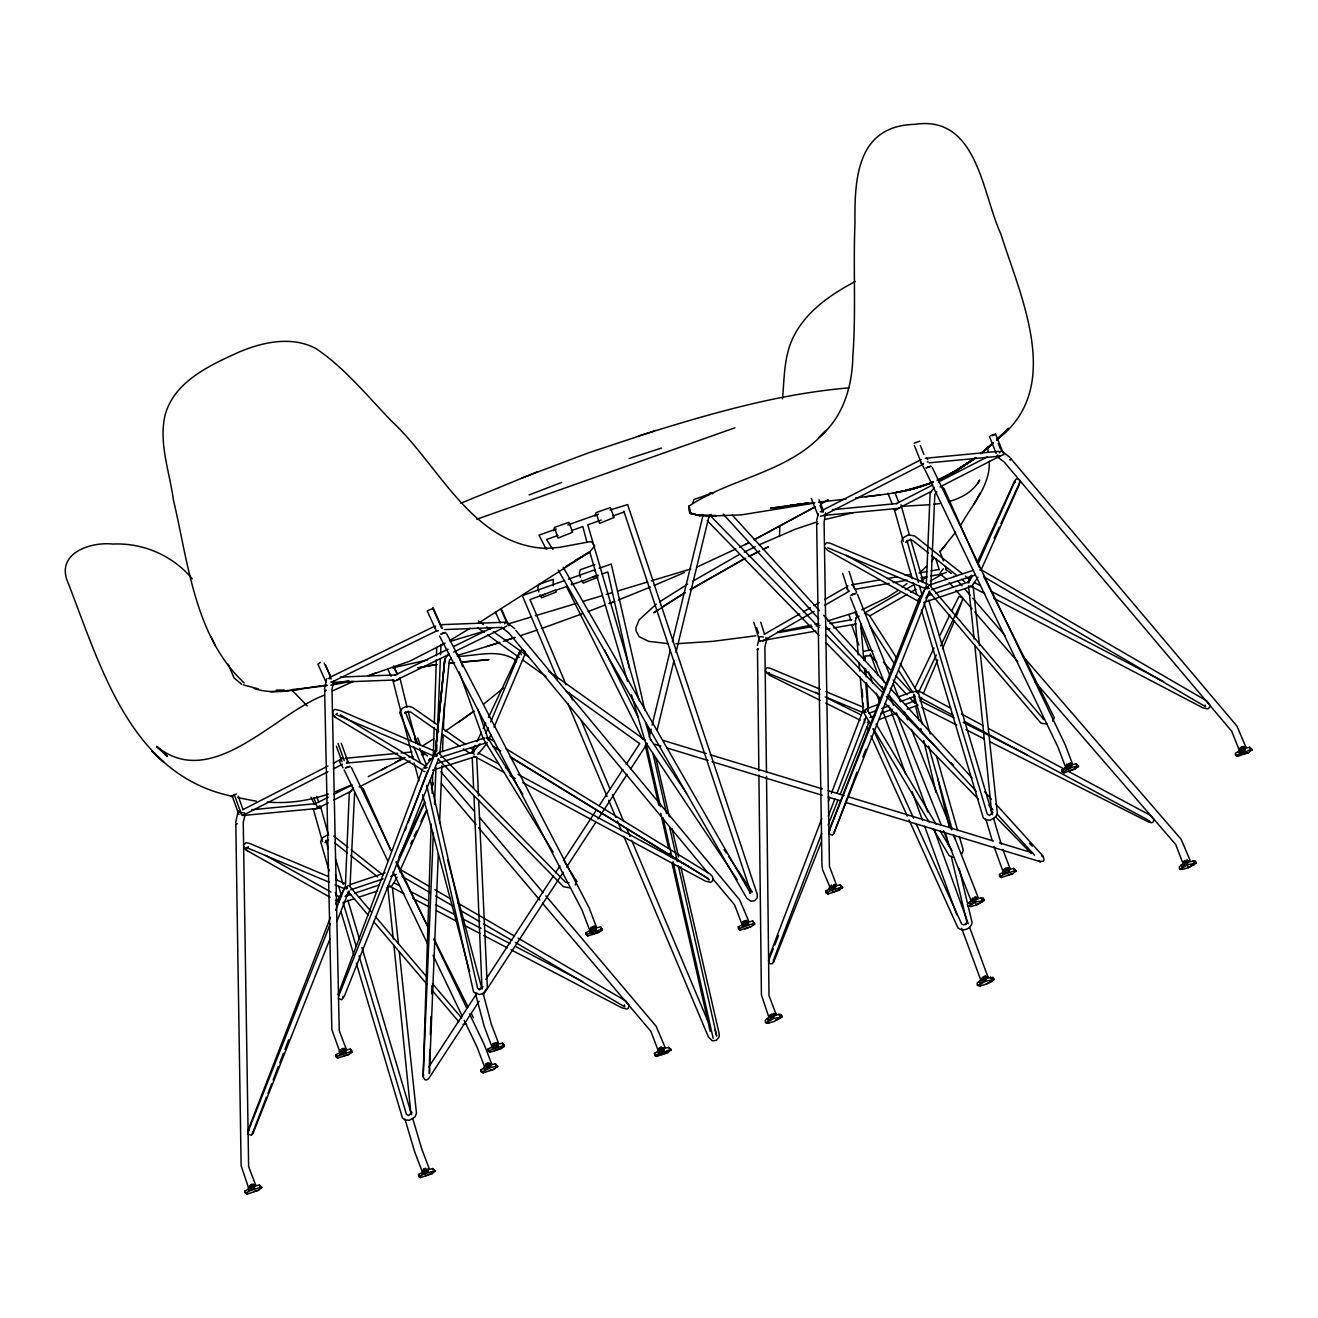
<?xml version="1.0" encoding="UTF-8"?>
<svg xmlns="http://www.w3.org/2000/svg" width="1318" height="1318" viewBox="0 0 1318 1318"><rect width="100%" height="100%" fill="white"/><g stroke="black" fill="none" stroke-linecap="round" stroke-linejoin="round"><path stroke-width="1.5" d="M980.048 570.414L980.065 569.277M261.574 1188.078L259.399 1184.981L254.028 1186.315L244.983 1190.961L245.23 1192.889L247.339 1194.026L258.625 1190.187L261.771 1187.337L259.399 1184.981M400.128 872.154L400.178 869.995M435.121 1171.603L432.749 1168.539L427.559 1169.84L418.514 1174.486L418.762 1176.414L420.689 1177.567L432.156 1173.728L435.319 1170.862L432.749 1168.539M497.512 1066.921L495.337 1063.84L489.966 1065.158L480.905 1069.804L481.169 1071.748L483.278 1072.868L494.316 1069.162L497.71 1066.18L495.337 1063.84M671.06 1050.446L668.687 1047.382L663.498 1048.683L654.453 1053.329L654.7 1055.273L656.628 1056.426L667.847 1052.687L671.257 1049.705L668.687 1047.382M842.433 887.986L840.241 884.889L834.871 886.223L825.826 890.869L826.073 892.797L828.198 893.933L839.467 890.095L842.63 887.245L840.241 884.889M1015.964 871.511L1013.591 868.447L1008.402 869.748L999.357 874.394L999.621 876.322L1001.548 877.475L1012.998 873.636L1016.162 870.77L1013.591 868.447M1078.371 766.829L1076.18 763.748L1070.809 765.066L1061.764 769.712L1062.011 771.656L1064.137 772.776L1075.159 769.069L1078.569 766.087L1076.18 763.748M1251.902 750.354L1249.53 747.29L1244.34 748.591L1235.295 753.237L1235.559 755.181L1237.487 756.334L1248.69 752.594L1252.1 749.612L1249.53 747.29M431.151 823.964L423.144 1076.592L424.693 1079.59L426.291 1080.068L428.63 1078.668L479.093 1001.285M432.123 793.172L432.765 772.645M433.276 756.219L434.182 727.487M434.314 723.384L436.324 659.741M436.456 655.639L436.719 647.435M429.52 1068.338L429.355 1073.725L438.317 854.064M429.355 1065.735L429.882 1049.309M430.343 1034.927L430.937 1016.458M431.661 993.871L431.925 985.65M779.465 536.541L779.828 526.903M433.342 833.108L423.144 1076.592L423.737 1074.763M434.495 804.408L435.994 767.504M436.653 751.095L436.901 744.95M437.23 736.746L440.393 658.819M440.558 654.716L440.97 644.469M439.586 823.256L441.925 765.774M442.502 751.408L443.178 734.983M443.425 728.821L444.43 704.191M350.044 885.828L354.608 793.139M352.12 1052.291L350.456 1049.013L345.382 1050.133L335.793 1054.812L336.057 1056.739L337.622 1058.09L348.726 1054.515L352.12 1052.291L350.456 1049.013M504.432 1046.443L502.603 1043.164L497.693 1044.284L488.105 1048.963L488.368 1050.891L489.769 1052.258L501.038 1048.667L504.432 1046.443L502.603 1043.164M602.293 930.162L600.613 926.884L595.538 928.004L585.95 932.683L586.213 934.61L587.779 935.961L598.636 932.518L602.293 930.162L600.613 926.884M754.604 924.313L752.776 921.035L747.85 922.155L738.261 926.834L738.525 928.762L739.942 930.129L750.931 926.669L754.604 924.313L752.776 921.035M930.887 585.736L934.824 494.448L936.818 491.795M782.497 398.843C784.457 378.002 783.848 355.909 793.518 336.749C806.204 311.246 830.867 294.359 855.382 281.426M324.508 689.166L326.65 678.786M235.675 822.58L237.899 812.086L244.621 812.992M342.878 997.792L342.993 996.392M571.337 584.714L571.419 583.841M437.23 753.978L436.489 755.675L435.154 754.983L444.693 659.461L448.845 653.629M435.154 754.983L444.891 659.082L435.302 752.281M439.8 753.484L449.389 660.285L451.431 658.011M821.312 842.037L773.963 961.432L772.249 963.722L770.305 963.853L768.872 962.601L769.284 956.39L821.839 818.462M940.657 645.869L962.601 599.657L956.11 616.956M624.435 1004.794L624.716 1006.82L515.354 942.403M330.488 917.361L248.13 1130.053L248.113 1134.073L251.458 1135.292L253.089 1131.75M828.709 831.427L919.19 598.998M846.848 588.981L847.293 586.642M346.14 889.04L347.672 885.927M926.999 588.948L928.515 585.835M326.172 840.456L325.332 842.597L326.172 840.456L328.182 849.237M907.015 540.364L906.174 542.505L907.015 540.364L918.481 582.408M333.948 680.813L331.971 689.133L339.237 1030.66L346.255 1049.144L344.822 1050.133M649.214 737.042L651.141 729.101M652.097 725.131L670.417 649.675M672.345 641.734L703.202 514.663M657.155 730.024L674.058 660.384M675.986 652.426L709.315 515.124M245.313 813.964L243.253 822.383L248.624 1166.545L255.643 1185.03L254.407 1185.969M757.405 645.425L759.514 636.808M816.682 520.412L818.346 513.674M436.044 756.532L437.642 753.418M782.002 1016.952L781.096 1014.563L778.823 1014.3L772.974 1015.997L767.455 1018.468L765.231 1020.461L765.478 1022.406L768.625 1023.081L774.259 1021.417L782.002 1016.952L773.88 1018.386L766.137 1022.85M984.233 900.507L983.327 898.118L981.037 897.838L975.205 899.535L969.455 902.138L967.445 904L967.692 905.96L970.839 906.619L976.473 904.972L984.233 900.507L976.111 901.924L968.351 906.389M993.871 979.686L992.965 977.297L984.843 978.73L979.323 981.218L977.099 983.195L977.346 985.139L980.279 985.848L986.128 984.151L993.871 979.686L985.749 981.119L978.005 985.584M1196.101 863.241L1195.195 860.852L1187.057 862.285L1181.323 864.888L1179.313 866.75L1179.561 868.694L1182.493 869.402L1188.342 867.705L1196.101 863.241L1187.963 864.674L1180.22 869.139M692.971 502.817L693.878 499.538L709.018 494.201M553.494 530.824L554.45 527.414L568.865 522.307L572.655 532.192L558.025 538.106L555.191 529.424M594.995 516.112L595.95 512.702L610.366 507.595L614.155 517.48L599.525 523.394L596.692 514.728M708.244 495.519L710.336 492.602L712.824 493.756M540.858 595.785L555.504 589.986L556.262 591.996L541.599 597.812L539.952 594.863M582.358 581.09L597.005 575.291L597.762 577.284L583.1 583.116L581.452 580.167M432.403 785.034L433.128 782.793M488.385 739.711L488.335 737.833L493.575 741.062M918.481 600.3L919.008 598.8M866.14 712.297L864.311 712L864.905 710.287M338.1 994.612L422.666 769.037M405.153 830.587L406.587 826.732M408.036 822.877L427.559 770.832M828.396 801.229L829.862 797.39M831.312 793.568L862.697 711.193L864.723 712.395M821.724 833.421L774.276 957.939L773.617 962.107L773.32 959.834M828.281 816.188L834.854 798.939M837.045 793.205L866.239 716.58M341.263 743.237L348.018 761.886L347.128 762.776M335.678 903.95L337.161 900.128L340.258 899.321M253.83 1129.823L266.434 1097.251M267.916 1093.429L271.64 1083.841M273.123 1080.019L278.312 1066.591M279.795 1062.769L283.502 1053.181M284.985 1049.359L288.691 1039.77M856.931 772.249L833.717 833.635L832.301 835.2L828.956 833.981M862.862 756.927L865.844 749.267M575.768 879.93L576.691 881.528L575.208 885.004M330.39 923.638L247.916 1132.03L249.102 1130.58M335.678 910.293L344.739 887.426L347.128 888.546M330.06 938.68L252.875 1133.727L252.677 1131.684M336.848 921.529L348.924 891.034M929.783 590.942L833.717 833.635M438.663 758.641L344.492 995.864L341.708 999.769L338.413 998.484M769.514 958.285L773.287 948.779M774.803 944.99L778.576 935.483M828.099 824.936L837.918 800.24M840.176 794.54L868.859 722.346M347.293 886.47L346.585 888.184L345.332 887.475L349.254 793.436L353.422 787.489M934.281 487.396L930.096 493.344L926.192 587.383L927.427 588.092L928.136 586.378M434.594 628.488L435.632 626.001M488.401 740.485L490.807 734.801M494.019 727.239L524.564 655.326L524.828 651.932L522.949 650.104L521.203 650.038L519.276 652.179L488.434 717.486M485.897 733.137L488.27 727.569M490.642 722.017L520.05 652.015L521.335 654.848M920.079 701.077L921.677 697.337M923.275 693.597L937.691 659.956M942.485 648.736L954.512 620.696M1052.785 721.243L1054.301 717.7L983.64 576.345M917.509 692.807L918.053 690.648L950.657 708.145M400.359 869.847L426.95 810.372M981.202 569.755L1019.44 484.266L1019.704 480.114L1018.106 478.928L1016.376 478.879L1014.629 481.004L977.281 562.325M397.08 864.427L424.693 803.008M431.381 788.115L433.045 784.391M977.94 564.335L1015.008 480.971L1015.14 482.503M410.722 843.866L412.435 840.176M414.132 836.485L416.702 830.966M420.969 821.74L426.076 810.685M994.134 538.238L999.258 527.184M1000.955 523.493L1019.901 482.157M398.992 856.898L424.693 801.608M971.284 575.225L967.857 582.605L968.878 582.918M961.728 853.932L963.293 850.308L959.356 836.502M475.188 745.362L471.646 752.792L474.315 754.176M476.951 741.639L481.367 732.363M483.146 728.64L485.782 723.071M918.102 693.35L936.324 655.013M914.857 688.144L934.034 647.929M940.146 635.128L949.734 615.012M951.481 611.354L958.977 596.494L962.338 597.614L962.651 600.069M977.874 483.525L979.636 480.065C973.392 491.68 960.954 498.352 948.598 501.614M960.921 524.894C971.893 504.86 990.757 485.386 989.192 461.086M974.2 503.723L980.131 493.014M856.832 617.071L855.283 620.712L858.282 654.914M711.275 514.465L709.348 516.804M244.11 844.64L245.84 842.729L249.151 843.24L328.413 876.536M337.639 899.963L344.723 888.101M345.942 896.471L348.957 891.413M397.097 877.244L392.039 885.729L387.014 887.739M824.953 544.548L826.699 542.637L829.994 543.148L928.136 584.385M918.498 599.871L925.565 588.009M925.78 598.075L928.795 593.001M968.648 582.325L972.684 575.571M977.94 577.152L971.679 586.362L923.951 602.408M1205.097 705.031L1205.558 706.728L984.711 577.333M867.541 722.577L868.595 720.864M428.663 1067.201L476.918 993.195M485.897 979.422L553.247 876.157M555.488 872.73L559.985 865.844M563.346 860.67L595.901 810.768M599.278 805.595L622.837 769.465M626.215 764.292L639.675 743.649L566.097 690.994M483.591 994.415L563.214 872.318M566.575 867.145L595.736 822.448M597.993 819.005L627.154 774.292M630.515 769.135L647.336 743.336M997.759 455.007L996.737 456.539L1004.019 461.827L1231.72 731.243L1239.2 750.09M940.063 573.017L943.342 568.733M326.172 682.493L317.935 664.223L320.422 662.361M332.927 681.867L331.082 681.801M433.144 608.405L427.213 610.86L436.291 630.96L438.268 630.63M393.505 681.604L399.634 679.067M442.205 628.521L433.325 608.158M955.682 532.208L939.965 551.682M504.514 623.826L505.98 621.898M865.218 709.743L863.9 712.873L870.21 723.45M923.341 464.134L921.859 464.348L923.49 463.343M995.584 434.166L1003.921 454.726M999.374 452.898L1001.219 450.657L1010.016 457.461M997.66 457.148L1003.064 454.759M829.945 830.488L828.775 831.938L925.582 587.334L927.971 588.454M473.08 752.94L474.249 751.524M424.248 767.455L434.396 755.395M472.585 752.479L479.95 743.714M477.742 754.456L486.622 743.912M339.434 995.024L338.759 995.848L434.528 754.934L437.082 756.021M708.194 878.381L709.018 879.963L707.008 877.969M940.409 551.138L945.813 544.993M931.958 560.776L934.215 558.206M926.916 565.933L920.063 572.539M757.471 649.477L758.278 648.67L757.356 649.181L758.394 649.642L757.471 649.477L758.871 770.816M775.215 1014.876L776.022 1014.069L769.004 995.584L766.516 776.335M972.47 901.166L972.602 898.085L973.079 900.556L977.626 899.255L976.061 897.064L974.084 897.41M982.931 979.62L982.47 977.165L982.108 980.279L987.264 978.368L985.716 976.259L986.655 978.961M244.555 815.364L241.721 815.101L234.274 794.589L236.548 794.046M997.347 439.092L1008.385 428.301L996.705 439.981M997.495 439.207C1064.483 388.135 1020.742 297.324 1000.774 233.764C982.174 193.828 977.659 114.715 914.626 124.337C856.42 125.951 854.525 179.396 854.954 223.731C853.141 267.719 856.14 311.806 852.861 355.761C852.334 386.158 843.306 417.328 819.038 437.378L826.056 430.311C790.833 472.19 732.528 477.231 689.215 505.914L689.742 512.966L691.637 513.707L699.973 515.585L716.86 515.668L697.947 515.272L689.742 512.966L689.215 505.914L689.742 512.966L699.973 515.585L697.947 515.272L714.867 515.882L741.293 514.893L814.359 503.064M992.652 443.507L981.416 453.343L992.092 443.82M996.836 439.553L1002.405 434.281M992.273 443.869L981.696 452.964M996.589 440.179L1008.039 429.24L997.331 439.339M977.231 898.546L978.236 897.624L953.853 835.628M961.679 928.317L980.592 979.521L987.89 976.819L969.686 927.543M997.545 439.108L1001.812 435.269M992.553 443.82L980.691 453.639M981.416 453.343L993.146 442.897L987.577 448.038L988.203 451.53M993.195 443.079L981.844 452.799M503.394 688.128L483.508 704.191M943.523 830.735L970.938 900.326L978.236 897.624M986.869 977.659L987.89 976.819M325.711 841.625L328.561 840.126M906.553 541.533L909.42 540.034L912.55 540.364L928.366 552.901M758.904 774.935L761.425 994.991L768.724 1016.788L776.022 1014.069M938.235 479.703L956.028 470.757L974.101 458.928L957.379 470.213L939.602 479.521L957.379 470.213L975.88 457.527M902.122 587.251L906.965 583.528M972.898 459.834L956.028 470.757L975.732 457.675M235.922 824.508L237.158 823.585L235.807 824.211L241.128 1165.705L248.427 1187.452L251.491 1187.156M816.781 524.416L818.017 523.493L816.666 524.119L821.971 865.613L822.597 869.765L830.159 887.574M1011.12 459.109L1009.885 460.031L1011.005 458.796L1236.959 726.119L1245.955 747.306L1244.307 748.377M490.593 1065.208L485.848 1067.185L485.601 1064.532C488.335 1059.754 493.113 1068.667 489.192 1063.066M833.717 884.773L836.09 886.404L834.343 884.312M835.25 885.877L836.485 884.938L829.467 866.453L824.096 522.29L825.48 512.9M658.357 1050.182L659.132 1048.881L665.112 1047.398L656.1 1026.211L545.85 895.845M1008.517 870.654L1009.44 869.962L1007.875 867.837M1238.739 749.728L1245.955 747.306M1244.208 749.629L1245.148 748.921L1243.813 746.68M974.941 458.104L947.906 475.419L936.999 480.23M458.334 722.445L474.134 711.061L445.27 731.226M248.575 846.683L246.927 847.869L248.015 847.886L246.466 847.507L329.533 882.385M490.098 1064.928L491.581 1063.873L484.332 1044.795L469.587 1014.053M481.811 1072.193L490.873 1067.547L496.243 1066.213M404.972 1119.097L414.709 1151.899L421.958 1170.977L429.174 1168.555L421.925 1149.477L412.765 1118.652M655.359 1055.718L669.593 1049.771M1070.941 764.835L1072.424 763.781L1065.175 744.703L932.221 467.412M1062.67 772.101L1071.715 767.455L1077.086 766.12M994.003 846.568L1002.817 870.885L1010.016 868.463L1008.6 869.419M1236.202 755.626L1250.436 749.678M337.408 713.335L335.81 714.455L434.413 756.268M245.889 1193.35L249.086 1191.093L260.305 1187.37M419.421 1176.875L422.617 1174.618L433.655 1170.911M826.732 893.258L829.945 891.001L841.148 887.278M1000.263 876.783L1003.476 874.526L1014.498 870.819M234.274 794.589L231.161 796.5L232.792 796.649M319.879 808.511L320.636 807.44L315.299 808.923M824.59 515.239L820.422 516.261M656.315 604.072L639.214 619.74L635.886 627.714L636.083 630.877L639.065 636.627L648.67 641.339L668.012 643.612M659.643 601.782L687.617 584.22M658.522 609.526L653.744 612.821L685.063 592.754M661.718 607.334L684.998 592.507M1069.409 763.748L1070.282 763.155L1071.781 765.379M324.772 691.077L326.205 690.088L324.656 690.78L331.839 1029.671L339.813 1051.731M341.955 1051.451L340.868 1052.192L340.39 1049.672M591.205 930.409C592.49 929.421 598.899 927.065 592.886 926.406L593.891 928.679M744.324 923.325L741.639 923.424L748.739 921.167L739.629 899.815L515.783 630.35M343.042 758.097L340.588 759.761L339.731 762.216L343.059 767.867M974.101 458.928L957.379 470.213L939.602 479.521M464.15 1020.181L477.116 1047.217L484.365 1066.295L491.581 1063.873M925.005 469.834L1057.959 747.125L1065.208 766.203L1072.424 763.781M594.715 928.136L596.428 927.015L589.179 907.937L446.621 633.793M586.213 934.61L601.519 929.256M475.419 993.377L484.233 1026.475L491.482 1045.553L498.188 1042.851L496.968 1044.284M738.525 928.762L753.682 923.424M248.427 1187.452L255.643 1185.03M829.269 887.36L836.485 884.938M659.148 1048.057L659.198 1050.726L663.942 1048.749M1004.283 869.303L1004.695 871.939L1004.909 868.529L1006.26 867.985L1007.281 870.16L1009.44 869.962M1245.148 748.921L1240.04 750.634L1239.991 747.965L1240.633 750.782M336.057 1056.739L351.362 1051.385M488.368 1050.891L503.509 1045.553M897.278 590.975L887.294 597.384L861.824 609.872M478.088 623.348L589.426 552.176L594.632 546.146L591.7 541.896L589.574 541.78L559.442 547.365L545.685 548.519L547.349 548.502C472.239 545.866 439.767 465.715 391.38 420.92C367.327 396.043 345.102 368.315 316.287 348.759C292.168 335.695 263.287 341.889 239.299 351.955C209.99 365.251 174.157 381.363 165.063 415.219C158.539 443.26 169.627 471.729 173.301 499.456C188.177 562.045 194.471 636.726 244.159 682.889M422.419 746.021L433.836 738.772M593.314 926.982L594.303 926.356M589.723 929.717L593.743 927.114L596.428 927.015M470.196 628.208L449.57 640.663M940.195 574.005L946.818 579.525M339.171 1051.402L346.255 1049.144M742.858 921.694L742.924 924.346L747.767 922.419L746.334 920.277M394.757 762.743L403.621 757.52M575.159 560.529L589.426 552.176L565.587 566.526M692.79 581.222L738.772 554.829M445.138 643.069L409.832 661.158L368.628 675.64M690.237 589.492L744.752 558.404M764.193 634.37L799.762 613.875M803.321 611.832L810.438 607.73M813.997 605.687L819.335 602.606M824.673 599.542L846.024 587.251M814.03 611.486L764.226 640.169L815.842 631.091M824.706 605.341L849.616 590.991M855.53 618.307L859.089 616.264M864.41 613.183L899.996 592.705M905.334 589.624L914.231 584.5M921.348 580.398L926.686 577.333M869.781 615.901L907.146 594.402M910.705 592.342L916.043 589.278M930.277 581.073L940.953 574.928M690.237 589.821L745.659 558.255M317.605 807.094L319.796 805.858M440.607 645.688L444.199 643.678M914.099 443.243L919.816 441.135M381.479 770.091L386.454 767.34M238.476 811.163L240.057 810.504L239.233 810.817M341.543 758.229L343.125 757.57L342.301 757.883M311.064 797.242L314.294 803.964M745.115 544.647L748.723 542.703L739.513 547.25M483.525 738.69L484.909 737.948M324.376 695.163C275.132 713.318 212.017 791.887 156.71 746.449L167.073 756.12M821.608 510.692L921.496 459.405M242.578 809.845L327.935 766.022M333.388 763.221L340.654 759.497M825.233 514.531L923.308 464.167M242.578 815.562L327.935 771.722M333.388 768.921L342.466 764.259M896.421 503.591L932.749 484.942M938.185 482.141L987.231 456.967M317.391 802.744L328.281 797.159M333.734 794.359L351.89 785.034M368.233 776.631L404.56 757.982M930.92 491.581L898.233 508.369L823.42 515.47M939.998 486.919L998.121 457.066M328.281 802.86L317.374 808.461L243.846 815.43M333.734 800.059L351.89 790.734M359.155 787.011L410.013 760.881M749.184 556.476L759.728 551.155M763.237 549.375L768.509 546.723L763.04 549.425M744.291 552.127L755.346 546.706M759.02 544.894L795.051 529.309L817.539 521.747M748.41 556.608L759.382 551.221M990.428 435.764L995.617 433.935M329.451 677.567L433.638 626.709M331.263 682.345L437.279 630.581M395.103 675.047L448.12 649.164M453.606 646.495L491.976 627.747M396.916 679.808L448.104 654.832M453.59 652.146L502.932 628.06M760.453 641.108L766.236 639.543L762.743 641.24M696.579 567.234L735.806 548.996M969.455 902.138L969.916 903.967L975.864 901.248L975.205 899.535M775.528 1020.214L779.992 1018.188L779.646 1017.282M1181.323 864.888L1181.785 866.717L1187.732 863.982L1187.057 862.285M313.635 804.326L315.875 803.305L315.051 803.618M976.473 904.972L981.992 901.841L981.663 900.952M767.455 1018.468L767.916 1020.297L773.65 1017.694L771.87 1013.871M1188.342 867.705L1192.428 865.234M979.323 981.218L979.785 983.047L985.518 980.444L984.843 978.73M332.91 690.698L353.422 681.439M351.791 784.853L335.48 791.624M992.503 435.681L994.728 434.693M933.375 481.844C912.007 491.4 888.431 494.003 865.432 496.738M933.144 481.943L929.734 483.442L933.029 482.141M428.004 1169.906L424.61 1171.043L424.066 1168.621M460.872 503.212L537.464 471.795M654.14 585.489L684.388 572.556M1064.73 767.587L1065.224 769.399L1071.55 766.746L1070.809 765.066M832.762 891.248L833.091 892.138L837.836 890.144M1244.802 748.657L1243.401 746.515L1242.199 746.845L1240.617 747.504L1241.161 749.926M1238.261 751.128L1238.755 752.924L1245.082 750.271L1244.34 748.591M483.871 1067.679L484.381 1069.491L490.708 1066.839L489.966 1065.158M1008.204 875.004L1012.998 873.636M253.83 1191.571L258.625 1190.187M657.402 1051.22L657.913 1053.016L664.239 1050.364L663.498 1048.683M425.434 1174.865L425.78 1175.755L430.525 1173.778M1068.684 770.091L1069.03 770.981L1073.593 769.086M829.038 888.629L829.533 890.424L835.612 887.904L834.871 886.223M1244.093 753.88L1248.69 752.594M489.703 1070.447L494.316 1069.162M1002.57 872.154L1003.064 873.949L1009.143 871.429L1008.402 869.748M248.179 1188.721L248.69 1190.516L254.769 1187.996L254.028 1186.315M661.718 1054.598L666.282 1052.703M421.711 1172.246L422.221 1174.041L428.301 1171.521L427.559 1169.84M650.449 587.037L618.274 600.036M1070.282 763.155L1071.435 765.115L1067.629 766.384L1067.069 763.979M833.932 886.619L831.922 887.426L831.378 885.004L830.999 888.118M251.87 1184.553L253.089 1186.711C257.587 1187.205 252.562 1182.361 250.535 1185.096L251.079 1187.518L250.156 1188.21L249.679 1185.689L251.293 1185.541M589.36 930.459L589.871 932.254L596.329 929.668L595.538 928.004M343.817 1055.85L348.726 1054.515M743.583 921.2L745.197 920.557L746.037 922.831M741.672 924.61L742.182 926.406L748.64 923.819L747.85 922.155M494.514 1050.644L499.357 1048.716M592.029 933.474L592.375 934.38L598.553 931.925L598.224 931.019M339.451 1052.456L339.978 1054.252L346.156 1051.797L345.382 1050.133M491.762 1046.607L492.289 1048.403L498.468 1045.948L497.693 1044.284M609.311 603.562L614.682 601.453M521.368 478.17L588.438 452.865L653.761 431.2M529.161 494.909L561.649 482.437M506.903 625.885L502.784 628.258L504.086 628.307M588.207 611.536L605.39 604.929M609.213 603.463L613.035 601.996M932.205 482.355L921.101 486.589L902.286 491.4L931.134 483.031L912.353 489.126L893.373 493.08L912.353 489.126L931.134 483.031M341.362 1049.062L342.713 1048.535L343.982 1050.677L345.448 1050.397L344.031 1048.255M368.348 675.755L375.811 672.971M863.834 651.273L870.275 650.071L872.747 651.191M866.799 708.656L877.953 704.52M898.398 696.925L913.275 691.39M868.611 713.417L876.042 710.666M881.627 708.59L889.057 705.838M900.21 701.687L915.087 696.168M869.831 717.569L875.399 715.493M880.984 713.417L892.138 709.282M905.153 704.455L914.445 700.995M879.073 719.579L895.812 713.367M906.965 709.216L918.119 705.081M582.589 613.644L541.484 628.538M856.535 611.947L827.638 620.976M557.992 535.421L546.509 539.507L552.983 549.441M571.386 530.643L582.853 526.541L586.889 542.011M544.977 594.22L530.017 599.542L566.097 684.734M556.196 590.217L567.415 586.213L566.443 586.461L642.986 739.744M476.803 519.259L734.917 427.79M556.262 529.029L538.996 535.141L545.899 548.65M567.778 524.959L598.487 514.086M609.987 510.017L627.665 504.596L757.273 894.411L757.158 897.855L754.703 900.705L750.931 901.281L746.713 898.151L558.189 570.051M594.715 564.615L580.282 569.722L579.343 573.165L580.348 577.202M564.648 580.513L522.34 595.637L557.498 679.017M568.47 579.146L595.308 569.64M599.146 568.272L611.255 564.038L644.914 710.468M601.239 520.066L587.779 524.795L639.263 700.879M612.755 515.997L624.287 511.944L623.826 511.186L750.881 892.434M571.88 584.632L583.231 580.645M592.688 577.317L598.372 575.307M602.145 573.973L607.829 571.979L629.361 668.144M328.33 794.095C308.807 800.701 287.917 803.898 267.34 802.019M537.662 629.856L520.495 635.671M929.701 584.945L973.607 570.183M931.513 589.723L975.419 574.961M927.856 595.703L931.678 594.434M935.5 593.149L967.956 582.226M327.49 834.986L322.136 837.951L320.603 841.494L329.121 870.934M350.753 884.394L385.12 872.845M350.654 889.815L383.126 878.892M390.754 876.322L396.487 874.411M345.102 896.438L350.835 894.527M354.641 893.242L379.469 884.889M343.092 902.5L354.542 898.645M358.364 897.36L377.459 890.952M999.901 456.687L997.742 457.214M896.833 509.621L894.675 510.148L900.474 507.578M503.344 641.339L514.778 637.566M486.408 646.644L499.769 642.327M505.502 640.466L515.041 637.385M629.065 458.532L661.521 448.054M438.647 752.627L483.541 738.36M440.459 757.405L487.298 742.512L485.008 742.924M436.538 763.633L471.679 752.446M432.502 770.256L475.436 756.598M638.818 435.879C707.42 414.56 777.142 393.835 849.056 387.871M499.489 642.574L457.214 655.524M855.942 623.711L852.449 625.407M985.716 976.259L983.739 976.605L984.628 978.829M450.855 641.191L484.299 631.141M507.858 624.04L531.484 616.939M535.388 615.753L576.691 603.331M582.572 601.552L602.244 595.637M606.165 594.451L612.079 592.672M617.944 590.909L647.467 582.029M651.372 580.843L690.714 569.014M913.835 691.571L917.262 691.489L918.382 692.642L930.178 734.027M392.632 667.88L427.625 659.923M485.601 1064.532L487.232 1064.384M487.413 1065.998L484.365 1066.295M825.266 519.44L852.944 512.768M421.43 754.72L423.836 754.687L422.485 750.963M348.973 680.582L332.597 684.108M811.295 625.177L777.9 631.849M815.018 624.337L818.758 623.48M927.262 461.943L928.119 461.91M818.33 502.273L822.3 501.483M352.268 681.357L330.834 685.113M417.526 667.781L437.181 664.503M420.936 667.254L434.199 664.832M851.576 584.846L879.37 579.953M887.311 578.569L897.229 576.823M905.186 575.422L911.133 574.368M919.074 572.968L927.015 571.584M930.986 570.875L938.927 569.475M855.366 589.261L889.123 583.33M893.093 582.638L906.998 580.184M920.887 577.745L926.851 576.691M930.821 575.999L940.739 574.253M778.295 632.607L812.053 626.676M816.023 625.968L819.994 625.276M829.912 623.529L851.757 619.691M825.776 629.345L829.747 628.653M833.717 627.945L855.563 624.106M327.062 685.129C303.222 687.37 277.752 696.316 254.193 688.54M326.946 685.722L292.332 689.578M953.886 576.23L954.001 576.526M755.988 635.754L712.873 641.339L675.887 643.777M946.439 572.358L940.755 574.401L942.073 574.483M808.791 502.866L790.125 505.601L808.28 502.899M785.874 506.128L802.991 503.74L770.437 508.254L814.788 502.636M855.596 497.94L880.226 494.958M846.123 499.044L820.719 501.944M933.671 504.283L939.75 503.591M448.845 663.284L454.694 662.69M285.693 690.698L300.916 689.133M457.412 656.463C476.012 655.985 497.232 648.736 514.333 659.247L516.013 661.982M866.091 708.952L867.195 708.853M463.178 662.147L489.044 659.626L462.47 661.867M925.335 458.269L998.879 451.3M929.174 462.849L999.934 456.127M832.449 509.671L897.031 503.542M345.102 758.311L397.772 753.319M401.1 752.99L411.941 751.968M346.304 763.138L404.939 757.57M408.975 757.191L413.028 756.796M251.606 809.763L316.188 803.634M449.652 663.399L453.524 663.036M324.113 663.069L331.032 676.958M397.328 674.338L393.769 667.435M270.338 691.736L277.373 691.258M929.602 504.728L902.649 506.26M284.26 690.006L276.302 690.121M939.734 551.221L943.474 560.875M848.018 586.016L846.963 586.131M440.179 624.716L505.684 622.195M444.446 629.576L502.026 627.368M340.406 677.057L395.944 674.915M332.63 682.378L394.033 680.022M568.997 882.665L565.62 882.335L438.729 752.957M347.062 761.639L348.018 761.886M1047.415 724.208L1040.94 723.17L929.075 591.584M463.013 1024.333L466.572 1024.3M827.77 547.777L925.45 588.635M570.035 887.821L563.429 886.717L438.087 759.119M768.724 1016.788L770.074 1016.788M980.592 979.521L981.712 979.571M1192.691 860.621L1193.581 862.285L1196.299 862.483M972.206 898.497L973.376 901.166M990.477 977.066L991.367 978.747L994.085 978.928M765.478 1022.406L768.625 1023.081M768.345 672.823L769.185 672.888L766.499 672.444L819.664 694.504M1179.561 868.694L1182.065 868.924M981.037 897.838L981.926 899.519L984.431 899.749M977.346 985.139L980.279 985.848M778.823 1014.3L779.712 1015.964L782.217 1016.194M970.938 900.326L972.074 900.458M423.951 767.982L425.895 768.246M760.552 636.594L763.451 637.006M820.208 511.648L823.272 512.092M328.314 678.408L331.428 678.869M258.526 688.919L243.27 684.866M256.351 801.229L237.833 797.654M865.844 613.727L869.435 615.457L896.883 658.39M927.427 588.092L929.289 588.438M423.572 771.359L424.89 771.623M230.584 795.94C128.851 773.864 99.773 663.168 66.674 579.261C57.976 552.209 91.733 541.698 112.87 544.054C143.069 542.654 172.856 555.57 192.23 578.816M1043.032 718.755L1044.531 719.134M1039.227 861.478L1043.181 861.247L1044.054 859.698L1043.181 856.272L995.601 803.782M330.357 676.925L325.595 664.98M486.441 737.899L489.011 739.695M425.45 767.043L427.197 767.537M663.102 740.386L706.366 753.55M710.287 754.753L822.383 788.905M828.297 790.701L844.031 795.495M847.952 796.682L993.492 841.016M999.39 842.812L1032.818 852.993M654.98 744.291L660.878 746.103M666.776 747.899L708.096 760.486M712.033 761.689L822.201 795.265M828.116 797.061L839.912 800.652M845.81 802.448L1040.594 861.807L1038.683 860.885M952.716 857.277L949.125 855.563L933.342 829.137M1250.452 748.954L1252.1 749.612M1062.011 771.656L1064.137 772.776M1014.53 870.111L1016.162 870.77M826.073 892.797L828.198 893.933M669.61 1049.046L671.257 1049.705M481.169 1071.748L483.278 1072.868M433.671 1170.203L435.319 1170.862M245.23 1192.889L247.339 1194.026M820.406 689.33L770.157 668.242L767.158 667.699L765.89 668.803L765.445 671.307L769.465 675.228L820.274 700.385M826.024 691.67L863.455 707.288M825.266 696.86L862.598 712.478M335.958 879.716L345.398 883.67M335.184 884.773L344.608 888.727M435.171 751.293L340.176 710.567L334.772 709.315L332.779 711.275L332.943 714.817L334.739 716.976L422.65 770.091M1235.559 755.181L1237.487 756.334M1077.103 765.412L1078.569 766.087M1061.764 769.712L1063.231 770.404M999.621 876.322L1001.548 877.475M841.164 886.553L842.63 887.245M825.826 890.869L827.292 891.545M654.7 1055.273L656.628 1056.426M496.26 1065.504L497.71 1066.18M480.905 1069.804L482.816 1072.407M418.762 1176.414L420.689 1177.567M260.321 1186.645L261.771 1187.337M244.983 1190.961L246.878 1193.564M815.628 692.444L819.269 694.24M826.534 697.832L861.099 714.867M825.711 703.087L860.193 720.172M921.051 701.176L954.051 717.849M963.211 722.478L1027.348 754.917M921.99 707.436L956.819 725.048M965.979 729.678L984.299 738.937M989.802 741.721L1148.999 822.218L1151.998 822.761L1153.497 821.608L1153.711 819.137L1149.906 815.101L1068.387 771.343M742.924 924.346L742.973 921.925M974.562 582.589L980.015 585.439M990.922 591.156L1163.563 681.554M970.064 585.9L984.612 593.512M993.69 598.273L1202.675 707.717L1207.832 708.985L1209.809 706.959L1210.039 705.278L1206.843 700.962L980.674 569.524M393.72 882.681L399.173 885.531M410.079 891.248L428.251 900.754M435.517 904.56L455.501 915.038M462.766 918.844L480.955 928.35M484.579 930.261L510.017 943.589M515.47 946.439L582.704 981.646M389.222 885.993L403.753 893.604M412.847 898.365L429.19 906.932M436.472 910.738L456.456 921.2M463.722 925.005L480.081 933.572M483.706 935.483L507.331 947.856M510.972 949.751L621.816 1007.809L626.973 1009.077L628.389 1008.023L629.18 1005.37L626.001 1001.054L518.04 938.136M961.53 713.977L983.261 725.658M988.698 728.574L1064.763 769.399M918.943 697.008L953.359 715.476M964.232 721.308L1147.171 819.516L1149.889 822.004L1148.818 820.702M478.269 752.908L498.171 763.649M505.42 767.554L509.028 769.514M518.073 774.407L688.144 866.223M473.854 756.104L504.596 772.71M510.033 775.643L515.453 778.576M522.702 782.48L705.427 881.149L710.814 882.401L713.071 880.309L712.659 876.915L710.386 874.213L505.815 748.575M654.453 1053.329L655.721 1054.038M418.514 1174.486L419.783 1175.195M846.304 555.306L920.689 596.873M265.462 855.398L330.983 892.022M336.288 894.988L339.83 896.965M919.766 602.128L827.918 550.545L825.348 548.008M330.093 897.261L247.076 850.637L243.649 846.436M335.382 900.243L338.924 902.22M399.469 869.023L429.553 886.569M434.858 889.666L450.789 898.942M457.873 903.061L514.498 936.077M402.089 876.388L430.409 892.896M435.714 895.993L453.408 906.306M460.493 910.425L479.966 921.776M483.492 923.836L511.812 940.344M915.977 691.324L917.509 692.247L900.178 663.547M340.324 714.801L425.286 765.939M493.657 746.532L500.692 750.865M511.071 757.257L707.766 878.381L510.181 757.043M492.701 746.301L499.703 750.601M765.857 637.681L766.994 638.456L764.885 647.072L766.466 772.216M941.447 486.82L944.1 488.632L979.241 567.399M360.605 786.912L363.257 788.724L390.853 850.604M945.5 569.343L951.365 573.429M864.311 712L863.241 711.259L860.226 677.04M437.576 724.916L412.88 707.651C408.102 704.932 400.754 706.975 399.766 712.84L411.43 741.078M442.519 728.36L465.567 744.472M470.51 747.916L473.805 750.222M438.68 731.605L410.689 712.049L407.476 711.704L404.725 713.12L405.318 711.901L418.185 744.736M441.975 733.895L460.081 746.548M463.376 748.855L469.966 753.451M478.401 620.943L483.409 624.534M486.754 626.923L490.082 629.312M493.426 631.684L528.485 656.759M548.519 671.076L645.342 740.304M477.462 627.582L484.151 632.36M487.495 634.765L519.276 657.501M522.62 659.89L546.031 676.645M421.809 751.82L427.642 756.038M241.523 684.24L234.06 677.847L228.195 664.288M507.43 622.854L514.695 628.686M501.614 627.5L508.814 632.904L707.651 872.598M749.481 892.599L750.585 893.439L563.214 567.267M455.979 653.184L458.45 655.095L462.602 666.677M486.869 738.195L488.204 739.233L477.775 709.166M962.124 573.594L914.643 535.948L908.333 534.894L902.978 537.859L901.446 541.401L912.237 578.701M965.303 576.098L970.048 579.871M931.546 555.422L956.868 575.488M961.613 579.261L964.776 581.765M333.784 836.04L348.034 847.326M351.198 849.846L382.863 874.938M334.854 842.96L347.524 852.993M350.687 855.514L377.607 876.849M423.852 1172.032L423.21 1169.214M753.715 922.699L754.786 923.589M503.542 1044.828L504.629 1045.718M852.449 584.731L856.634 592.227M1041.615 855.81L1042.472 856.585M866.634 709.1L872.911 718.821M156.71 746.449L166.991 756.038M163.3 752.594L167.172 756.202M601.552 928.531L602.474 929.437M585.95 932.683L587.301 935.5M586.856 935.072L587.779 935.961M351.395 1050.66L352.318 1051.566M335.793 1054.812L336.716 1055.718M336.7 1057.201L337.622 1058.09M307.259 705.937L292.332 690.533M710.27 515.651L819.038 627.302M826.188 634.65L882.006 691.95M886.306 696.349L939.256 750.716M950.706 762.463L953.573 765.412M1029.407 843.273L1032.274 846.205M707.14 520.561L819.022 635.474M826.188 642.838L880.704 698.82M885.004 703.235L978.253 798.988M995.452 816.666L1031.319 853.504M876.849 662.344L870.012 654.98L870.918 655.623L866.305 655.936L864.476 658.011L865.185 655.886L865.135 660.878M893.275 680.039L906.949 694.784M909.684 697.733L915.17 703.631M883.422 662.196L890.26 669.61M895.713 675.557L910.722 691.884M732.231 515.025L819.565 610.778M823.717 615.341L886.091 683.729M890.26 688.276L972.041 777.949M984.513 791.624L991.449 799.219M723.22 514.168L818.692 618.752M825.612 626.33L883.735 689.989M887.887 694.537L976.44 791.541M988.895 805.183L993.047 809.73M997.199 814.277L1034.564 855.201M958.038 581.189L962.074 585.851M964.76 588.965L970.13 595.176M972.816 598.29L1005.074 635.589M1022.537 655.787L1181.093 839.204L1190.105 860.357L1182.806 863.059L1175.788 844.574L1035.207 682.016M949.158 582.408L953.194 587.087M955.88 590.2L972.025 608.867M974.71 611.98L1017.727 661.784M775.61 1015.585L773.386 1013.427L774.72 1015.568L771.063 1016.886L770.602 1014.432M929.717 585.307L1043.856 719.496M738.261 926.834L739.036 927.74M739.167 929.223L739.942 930.129M488.105 1048.963L489.291 1051.78M348.875 885.399L371.429 911.924M375.416 916.603L425.846 975.897M432.485 983.706L461.679 1018.04M489.011 1051.352L489.769 1052.258M348.232 891.676L368.2 915.17M373.521 921.43L426.801 984.101M432.123 990.362L458.763 1021.697M440.887 771.755L474.101 811.031M479.423 817.308L543.181 892.698M441.431 783.699L475.996 824.59M478.648 827.737L539.787 900.079M542.456 903.209L650.878 1031.335L657.896 1049.82M712.89 878.925L734.62 904.939L741.639 923.424M498.023 1044.762L496.178 1042.406L497.594 1044.548M926.521 457.956L927.806 459.685M345.678 758.048L346.947 759.778M745.016 928.992L750.931 926.669M594.187 926.126L595.604 928.267M686.612 793.436L650.4 739.085L650.697 740.09L645.54 722.445M723.977 849.484L726.234 852.878M728.508 856.272L752.281 891.94M737.174 879.683L645.243 741.869L631.503 694.85M1007.463 867.672L1008.863 869.814M253.254 1184.223L254.654 1186.348M870.045 626.034L894.247 663.613M898.645 670.434L912.929 692.642M1187.254 859.748L1188.589 861.906L1186.628 862.499L1185.953 860.143M975.6 896.981L976.935 899.123M985.04 976.21L986.358 978.351M488.187 738.393L522.785 794.309M564.796 862.269L576.691 881.528M483.97 739.892L553.132 852.087M876.075 724.093L936.126 824.261M940.344 831.296L951.942 850.621M924.478 468.763L920.59 462.124M873.356 728.722L929.141 822.086M440.64 624.419L441.695 626.231M439.537 636.05L582.078 910.194L589.327 929.272M495.024 1042.686L496.128 1044.828L494.266 1045.602L493.673 1043.213L492.685 1043.823L493.196 1046.69L492.8 1044.054M604.435 649.807L638.373 717.618M400.029 870.934L428.482 927.839M433.984 938.861L467.956 1006.787M471.613 1014.119L473.459 1017.793M351.362 767.504L391.364 850.917M396.702 862.038L428.696 928.778M434.034 939.899L466.918 1008.484M344.146 769.926L387.706 860.769M393.044 871.89L427.707 944.182M433.045 955.303L462.371 1016.475M425.401 1168.077L426.439 1170.252M211.16 636.742L215.229 645.672M873.043 728.936L913.588 818.149M916.125 823.734L961.728 924.099L963.853 924.939L966.835 923.028L965.534 924.61L966.885 922.188L951.234 856.321M866.816 726.696L868.496 730.419M871.033 736.004L907.311 816.106M908.992 819.829L957.939 927.856C962.881 932.073 971.069 929.009 972.091 922.6L968.285 906.603M501.417 609.081L508.929 625.704M500.708 608.883L507.529 624.024M495.403 611.964L500.346 622.936M432.617 607.977L441.678 628.076M393.703 665.887L397.608 674.552M387.772 668.967L391.067 676.282M395.878 861.857L399.222 869.369M1068.651 763.303L1069.623 765.593M487.808 1063.395L488.78 1065.685M569.294 692.329L572.49 699.907M581.287 720.781L610.069 789.087M612.458 794.77L623.661 821.345M626.857 828.923L630.053 836.518M631.651 840.307L707.601 1020.56M567.893 703.647L607.038 796.5M608.636 800.29L615.836 817.341M617.434 821.13L621.421 830.62M623.826 836.304L708.524 1037.167L712.363 1040.841L716.415 1040.297L719.167 1036.805L719.117 1033.411L680.862 866.931M986.128 984.151L991.861 981.548M413.77 746.729L420.755 763.682M419.717 748.476L426.604 765.379M857.507 594.369L890.128 676.052M893.176 683.647L899.996 700.748M904.543 712.148L907.575 719.743M911.381 729.249L951.58 829.928M850.225 597.07L884.362 682.559M889.666 695.855L893.456 705.361M896.487 712.956L941.25 825.035M998.27 443.622L1000.395 448.977M989.439 436.439L996.161 453.376M920.343 445.451L923.885 454.38M914.379 445.517L921.842 464.348M894.873 492.586L898.612 501.993M887.871 493.13L892.352 504.415M819.071 499.786L823.552 511.071M820.109 505.519L822.234 510.873M811.311 498.435L818.033 515.387M1236.679 754.967L1237.009 755.857M1193.515 863.685L1193.861 865.218M1187.782 866.288L1188.128 867.195M1074.78 767.57L1075.159 769.069M1063.313 771.425L1063.659 772.315M1002.767 849.385L1010.016 868.463M1000.741 876.108L1001.07 877.014M975.913 903.555L976.259 904.445M839.088 888.596L839.467 890.095M690.385 512.241L691.143 514.234M827.375 892.566L827.72 893.472M739.118 928.762L739.447 929.651M767.85 1021.714L768.196 1022.603M667.452 1051.187L667.847 1052.687M655.82 1055.059L656.166 1055.949M500.626 1047.167L501.038 1048.667M498.566 1043.296L491.317 1024.218L483.047 993.097M431.76 1172.213L432.156 1173.728M419.882 1176.2L420.228 1177.106M336.798 1056.739L337.128 1057.629M868.941 649.988L861 628.093M870.341 653.843L878.035 675.047M882.236 686.612L883.637 690.467M889.93 707.815L927.707 811.904M934.001 829.236L968.285 923.687M858.842 644.996L851.675 624.979M868.644 671.966L872.845 683.531M876.338 693.169L879.831 702.807M882.632 710.517L905.713 774.127M912.023 791.475L922.501 820.389M924.61 826.172L956.786 914.824M417.74 737.915L420.458 745.362M414.445 737.998L416.373 743.303M338.001 743.434L344.245 760.634M336.403 746.219L342.005 761.656M316.699 796.434L318.742 802.019M313.948 798L317.539 807.901M238.196 796.171L242.924 809.219M232.05 795.611L238.937 814.573M459.257 672.147L483.525 739.398M1242.199 746.845L1242.989 749.135M662.13 1049.227L661.339 1046.937L659.758 1047.596L660.302 1050.018M945.303 566.625L946.522 570.48M935.813 558.865L939.273 569.788M849.089 571.386L854.575 588.668M855.135 611.733L856.964 617.499M842.68 573.314L848.232 590.81M849.204 615.193L850.934 620.663M760.75 622.261L764.407 633.777M756.796 627.78L758.525 633.25M753.764 622.36L759.893 641.685M538.848 591.914L537.843 587.861L538.782 584.434L553.214 579.31L553.231 585.686M924.083 602.969L987.33 814.31L989.653 815.43L992.784 812.152L991.795 813.997L974.776 645.079M343.224 903.061L356.124 946.11M359.04 955.896L406.488 1114.402L408.794 1115.522L411.941 1112.244L410.936 1114.089L393.917 945.171M909.42 535.157L900.968 504.712M910.59 539.095L923.457 582.391M928.712 600.102L992.454 814.623M993.624 818.56L1001.219 844.146M903.374 541.517L894.131 508.748M985.815 819.005L992.256 840.67M921.381 610.135L983.327 817.984L985.979 819.78L990.197 820.224L995.815 816.814L997.331 813.272L980.114 651.685M328.561 835.25L320.488 806.418M335.579 858.858L343.191 884.444M347.87 900.194L359.55 939.553M361.89 947.428L411.595 1114.715M322.515 841.609L313.272 808.84M341.115 912.188L353.965 955.336M356.305 963.178L402.484 1118.076L405.137 1119.872L409.338 1120.316L414.956 1116.906L416.488 1113.364L399.272 951.777M589.739 551.814L627.5 681.126M913.374 582.622L916.784 594.402M335.365 892.533L336.502 896.454M936.357 755.708L957.675 830.587M919.602 586.329L921.826 594.154M914.115 694.965L922.485 724.488M928.613 746.136L952.008 828.824M953.688 834.722L954.792 838.66M335.415 874.674L337.078 880.556M338.759 886.421L341.527 896.207M918.02 600.036L918.333 601.239M406.982 707.041L399.914 677.88M408.036 711.012L416.488 742.792M447.659 859.995L481.993 989.126M413.094 758.954L392.813 680.137M414.149 762.924L418.91 780.816M422.6 794.721L469.62 971.514M715.081 1029.77L716.695 1036.063L678.309 865.695M591.864 929.454L591.271 927.065L590.777 930.195M937.741 778.691L949.191 826.666M959.224 868.628L967.33 902.616M915.68 706.596L918.992 720.567M920.887 728.541L921.842 732.544M923.737 740.535L936.06 792.431M946.027 834.36L948.861 846.337M649.049 728.524L649.972 732.528M655.969 758.608L669.33 816.781M672.098 828.808L678.556 856.898M646.067 743.385L660.532 806.814M662.954 817.621L672.098 857.754M673.004 861.774L713.186 1038.353M430.212 780.19L477.66 988.451L479.851 989.653L478.945 989.67L482.866 986.49L481.96 988.269L473.986 796.336M645.26 745.395L658.885 805.38M660.697 813.371L668.407 847.359M669.775 853.372L670.681 857.359M672.048 863.356L710.171 1031.319M426.752 785.396L473.607 992.059L479.241 994.464L483.212 993.525L487.363 987.676L478.681 800.059M486.227 1064.071L486.77 1066.476M653.003 753.451L666.562 813.585M669.725 827.622L677.403 861.692M594.55 570.035L594.731 570.991M1184.47 860.835L1184.124 863.933L1184.075 861.231M769.992 1014.942L770.47 1017.496M486.012 1064.697L486.441 1067.333M250.074 1185.854L250.502 1188.49M768.559 960.147L768.872 962.601M913.736 694.421L914.807 703.12M864.279 719.15L864.707 722.659M1004.052 869.122L1004.349 871.659M973.145 586.23L979.472 645.54M392.517 888.365L398.398 943.589M968.532 585.835L974.117 638.95M387.673 885.927L393.275 939.042M252.628 1131.371L252.809 1133.216M1066.46 764.44L1066.69 767.092M858.99 662.954L859.698 671.01M860.67 623.167L863.784 660.104M864.476 668.308L865.003 674.454M865.695 682.675L868.117 711.39M862.071 689.034L862.647 697.041M863.092 703.021L863.389 707.025M865.679 668.852L866.239 676.826M866.651 682.806L868.43 708.705M476.704 757.224L478.5 795.973M472.223 757.405L473.623 788.148M430.146 758.888L429.025 760.124L430.146 758.888M853.339 593.907L850.901 595.324L856.041 593.413L853.339 593.907M815.381 506.755L754.127 539.787L815.397 506.755M827.984 499.95L820.784 503.838L828.017 499.95M347.787 766.714L345.234 768.081L350.324 766.368L347.787 766.714M928.646 466.621L926.076 467.989L931.167 466.275L928.646 466.621M443.392 632.821L440.789 634.156L445.797 632.574L443.392 632.821M523.526 650.598L524.828 651.932L523.526 650.598M247.076 850.637L244.489 848.1L247.076 850.637M157.237 756.104L151.603 750.881L163.745 762.183L157.237 756.104M335.48 717.387L332.943 714.817L335.48 717.387"/></g></svg>
